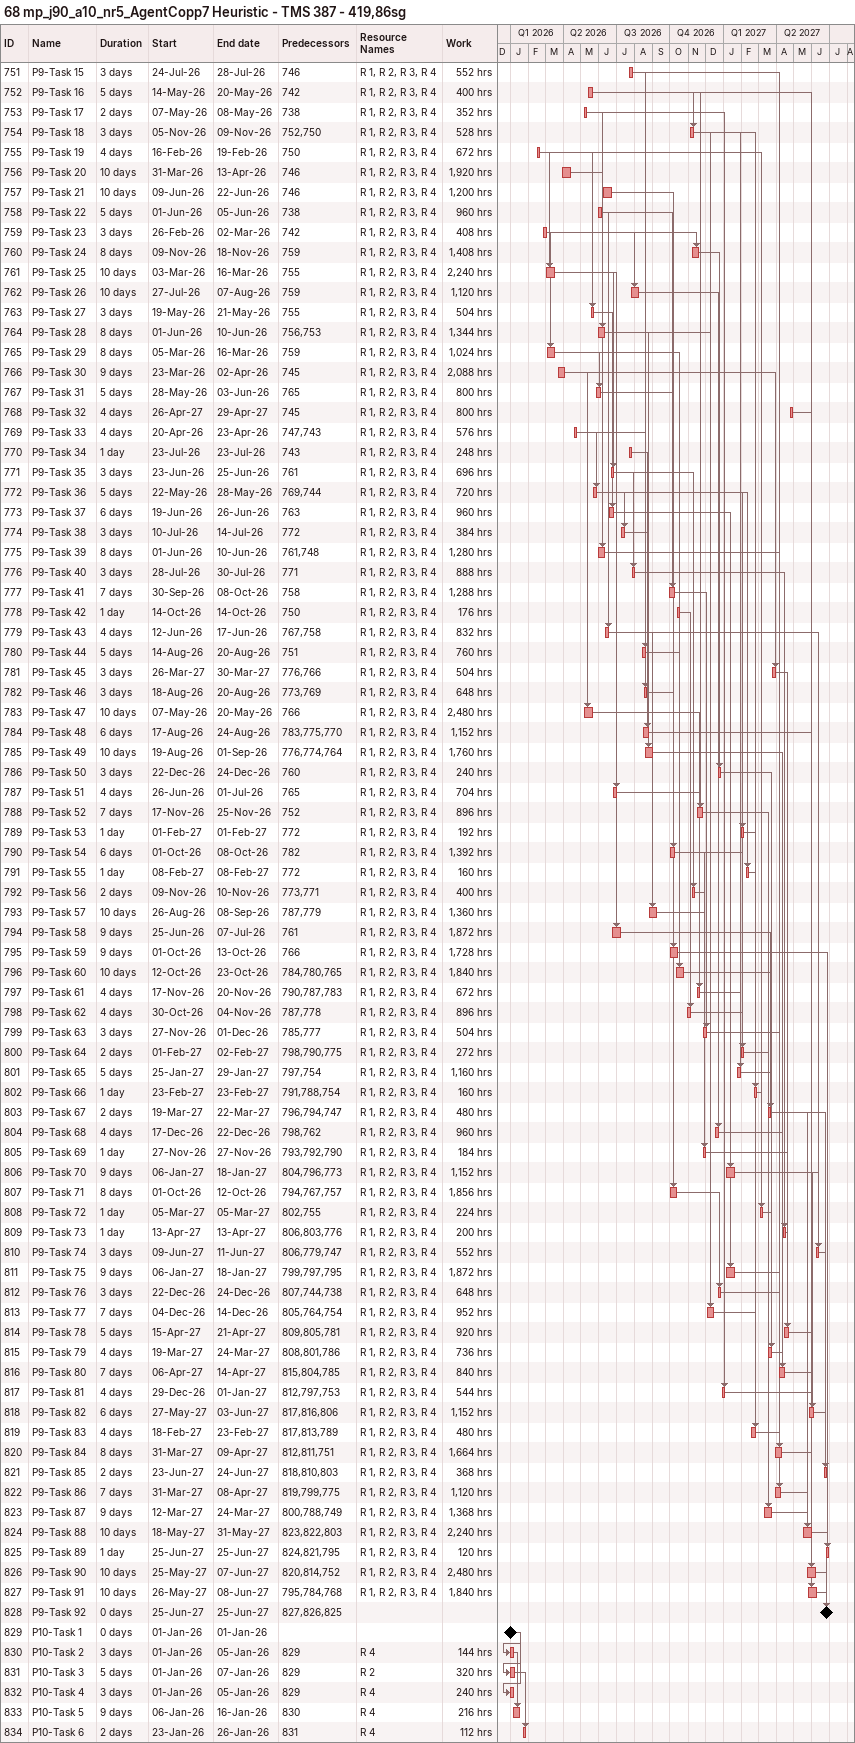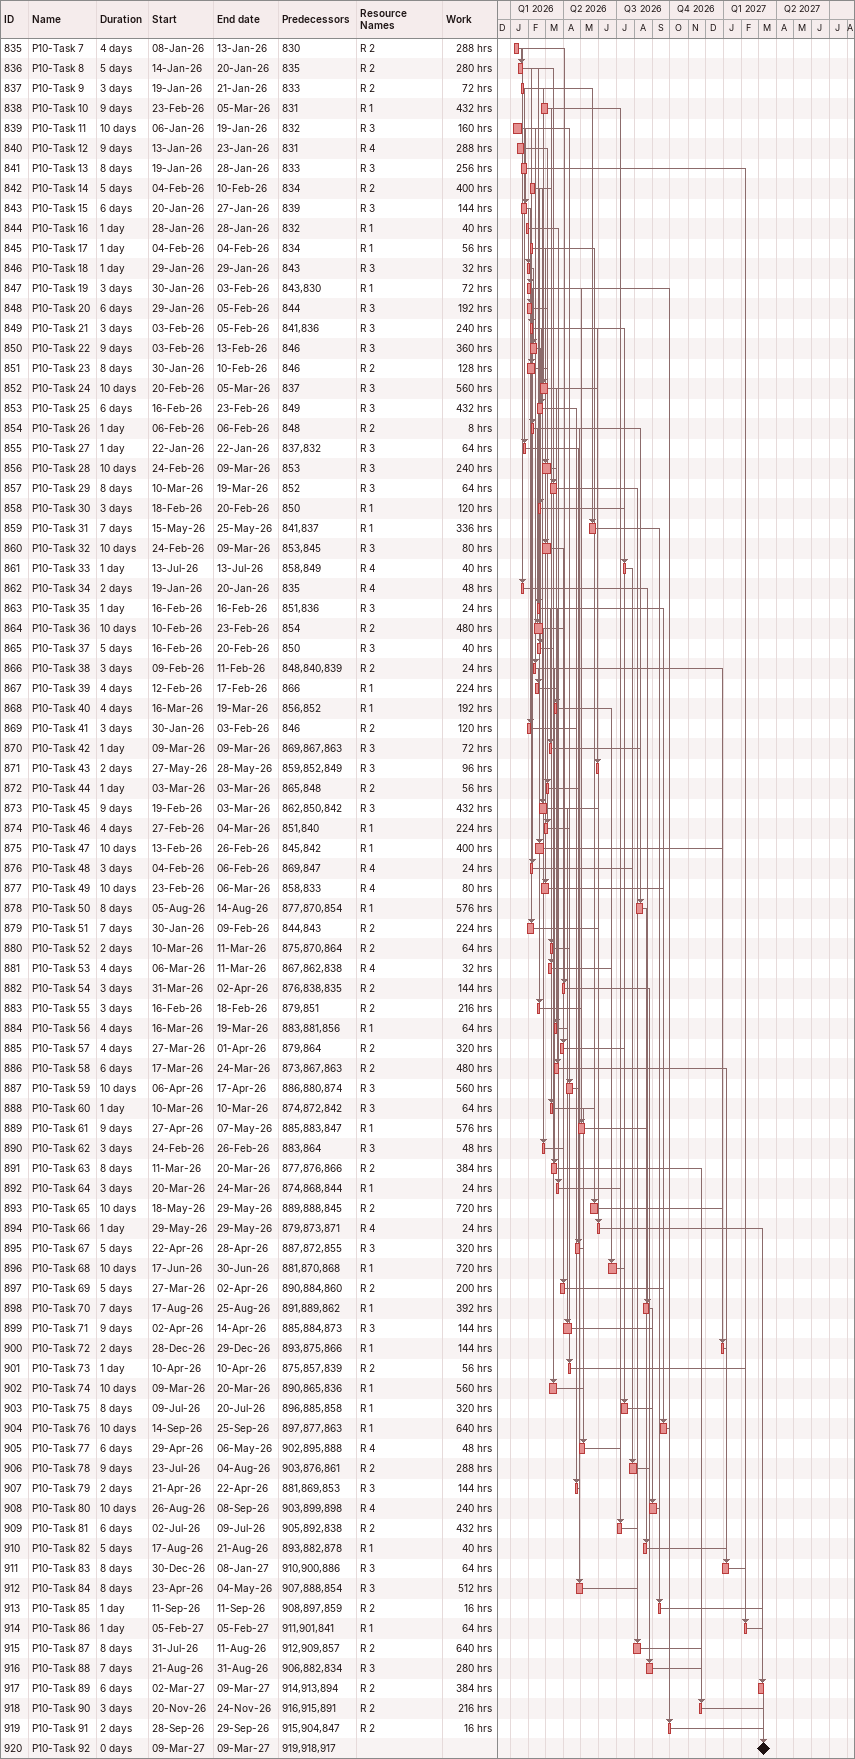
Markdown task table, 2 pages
68 mp_j90_a10_nr5_AgentCopp7 Heuristic - TMS 387 - 419,86sg

| ID | Task | Duration | Start | Finish | Predecessors | Resources | Work (h) |
|---|---|---|---|---|---|---|---|
| 751 | P9-Task 15 | 3d | 2026-07-24 | 2026-07-28 | 746 | R 1, R 2, R 3, R 4 | 552 |
| 752 | P9-Task 16 | 5d | 2026-05-14 | 2026-05-20 | 742 | R 1, R 2, R 3, R 4 | 400 |
| 753 | P9-Task 17 | 2d | 2026-05-07 | 2026-05-08 | 738 | R 1, R 2, R 3, R 4 | 352 |
| 754 | P9-Task 18 | 3d | 2026-11-05 | 2026-11-09 | 752, 750 | R 1, R 2, R 3, R 4 | 528 |
| 755 | P9-Task 19 | 4d | 2026-02-16 | 2026-02-19 | 750 | R 1, R 2, R 3, R 4 | 672 |
| 756 | P9-Task 20 | 10d | 2026-03-31 | 2026-04-13 | 746 | R 1, R 2, R 3, R 4 | 1920 |
| 757 | P9-Task 21 | 10d | 2026-06-09 | 2026-06-22 | 746 | R 1, R 2, R 3, R 4 | 1200 |
| 758 | P9-Task 22 | 5d | 2026-06-01 | 2026-06-05 | 738 | R 1, R 2, R 3, R 4 | 960 |
| 759 | P9-Task 23 | 3d | 2026-02-26 | 2026-03-02 | 742 | R 1, R 2, R 3, R 4 | 408 |
| 760 | P9-Task 24 | 8d | 2026-11-09 | 2026-11-18 | 759 | R 1, R 2, R 3, R 4 | 1408 |
| 761 | P9-Task 25 | 10d | 2026-03-03 | 2026-03-16 | 755 | R 1, R 2, R 3, R 4 | 2240 |
| 762 | P9-Task 26 | 10d | 2026-07-27 | 2026-08-07 | 759 | R 1, R 2, R 3, R 4 | 1120 |
| 763 | P9-Task 27 | 3d | 2026-05-19 | 2026-05-21 | 755 | R 1, R 2, R 3, R 4 | 504 |
| 764 | P9-Task 28 | 8d | 2026-06-01 | 2026-06-10 | 756, 753 | R 1, R 2, R 3, R 4 | 1344 |
| 765 | P9-Task 29 | 8d | 2026-03-05 | 2026-03-16 | 759 | R 1, R 2, R 3, R 4 | 1024 |
| 766 | P9-Task 30 | 9d | 2026-03-23 | 2026-04-02 | 745 | R 1, R 2, R 3, R 4 | 2088 |
| 767 | P9-Task 31 | 5d | 2026-05-28 | 2026-06-03 | 765 | R 1, R 2, R 3, R 4 | 800 |
| 768 | P9-Task 32 | 4d | 2027-04-26 | 2027-04-29 | 745 | R 1, R 2, R 3, R 4 | 800 |
| 769 | P9-Task 33 | 4d | 2026-04-20 | 2026-04-23 | 747, 743 | R 1, R 2, R 3, R 4 | 576 |
| 770 | P9-Task 34 | 1d | 2026-07-23 | 2026-07-23 | 743 | R 1, R 2, R 3, R 4 | 248 |
| 771 | P9-Task 35 | 3d | 2026-06-23 | 2026-06-25 | 761 | R 1, R 2, R 3, R 4 | 696 |
| 772 | P9-Task 36 | 5d | 2026-05-22 | 2026-05-28 | 769, 744 | R 1, R 2, R 3, R 4 | 720 |
| 773 | P9-Task 37 | 6d | 2026-06-19 | 2026-06-26 | 763 | R 1, R 2, R 3, R 4 | 960 |
| 774 | P9-Task 38 | 3d | 2026-07-10 | 2026-07-14 | 772 | R 1, R 2, R 3, R 4 | 384 |
| 775 | P9-Task 39 | 8d | 2026-06-01 | 2026-06-10 | 761, 748 | R 1, R 2, R 3, R 4 | 1280 |
| 776 | P9-Task 40 | 3d | 2026-07-28 | 2026-07-30 | 771 | R 1, R 2, R 3, R 4 | 888 |
| 777 | P9-Task 41 | 7d | 2026-09-30 | 2026-10-08 | 758 | R 1, R 2, R 3, R 4 | 1288 |
| 778 | P9-Task 42 | 1d | 2026-10-14 | 2026-10-14 | 750 | R 1, R 2, R 3, R 4 | 176 |
| 779 | P9-Task 43 | 4d | 2026-06-12 | 2026-06-17 | 767, 758 | R 1, R 2, R 3, R 4 | 832 |
| 780 | P9-Task 44 | 5d | 2026-08-14 | 2026-08-20 | 751 | R 1, R 2, R 3, R 4 | 760 |
| 781 | P9-Task 45 | 3d | 2027-03-26 | 2027-03-30 | 776, 766 | R 1, R 2, R 3, R 4 | 504 |
| 782 | P9-Task 46 | 3d | 2026-08-18 | 2026-08-20 | 773, 769 | R 1, R 2, R 3, R 4 | 648 |
| 783 | P9-Task 47 | 10d | 2026-05-07 | 2026-05-20 | 766 | R 1, R 2, R 3, R 4 | 2480 |
| 784 | P9-Task 48 | 6d | 2026-08-17 | 2026-08-24 | 783, 775, 770 | R 1, R 2, R 3, R 4 | 1152 |
| 785 | P9-Task 49 | 10d | 2026-08-19 | 2026-09-01 | 776, 774, 764 | R 1, R 2, R 3, R 4 | 1760 |
| 786 | P9-Task 50 | 3d | 2026-12-22 | 2026-12-24 | 760 | R 1, R 2, R 3, R 4 | 240 |
| 787 | P9-Task 51 | 4d | 2026-06-26 | 2026-07-01 | 765 | R 1, R 2, R 3, R 4 | 704 |
| 788 | P9-Task 52 | 7d | 2026-11-17 | 2026-11-25 | 752 | R 1, R 2, R 3, R 4 | 896 |
| 789 | P9-Task 53 | 1d | 2027-02-01 | 2027-02-01 | 772 | R 1, R 2, R 3, R 4 | 192 |
| 790 | P9-Task 54 | 6d | 2026-10-01 | 2026-10-08 | 782 | R 1, R 2, R 3, R 4 | 1392 |
| 791 | P9-Task 55 | 1d | 2027-02-08 | 2027-02-08 | 772 | R 1, R 2, R 3, R 4 | 160 |
| 792 | P9-Task 56 | 2d | 2026-11-09 | 2026-11-10 | 773, 771 | R 1, R 2, R 3, R 4 | 400 |
| 793 | P9-Task 57 | 10d | 2026-08-26 | 2026-09-08 | 787, 779 | R 1, R 2, R 3, R 4 | 1360 |
| 794 | P9-Task 58 | 9d | 2026-06-25 | 2026-07-07 | 761 | R 1, R 2, R 3, R 4 | 1872 |
| 795 | P9-Task 59 | 9d | 2026-10-01 | 2026-10-13 | 766 | R 1, R 2, R 3, R 4 | 1728 |
| 796 | P9-Task 60 | 10d | 2026-10-12 | 2026-10-23 | 784, 780, 765 | R 1, R 2, R 3, R 4 | 1840 |
| 797 | P9-Task 61 | 4d | 2026-11-17 | 2026-11-20 | 790, 787, 783 | R 1, R 2, R 3, R 4 | 672 |
| 798 | P9-Task 62 | 4d | 2026-10-30 | 2026-11-04 | 787, 778 | R 1, R 2, R 3, R 4 | 896 |
| 799 | P9-Task 63 | 3d | 2026-11-27 | 2026-12-01 | 785, 777 | R 1, R 2, R 3, R 4 | 504 |
| 800 | P9-Task 64 | 2d | 2027-02-01 | 2027-02-02 | 798, 790, 775 | R 1, R 2, R 3, R 4 | 272 |
| 801 | P9-Task 65 | 5d | 2027-01-25 | 2027-01-29 | 797, 754 | R 1, R 2, R 3, R 4 | 1160 |
| 802 | P9-Task 66 | 1d | 2027-02-23 | 2027-02-23 | 791, 788, 754 | R 1, R 2, R 3, R 4 | 160 |
| 803 | P9-Task 67 | 2d | 2027-03-19 | 2027-03-22 | 796, 794, 747 | R 1, R 2, R 3, R 4 | 480 |
| 804 | P9-Task 68 | 4d | 2026-12-17 | 2026-12-22 | 798, 762 | R 1, R 2, R 3, R 4 | 960 |
| 805 | P9-Task 69 | 1d | 2026-11-27 | 2026-11-27 | 793, 792, 790 | R 1, R 2, R 3, R 4 | 184 |
| 806 | P9-Task 70 | 9d | 2027-01-06 | 2027-01-18 | 804, 796, 773 | R 1, R 2, R 3, R 4 | 1152 |
| 807 | P9-Task 71 | 8d | 2026-10-01 | 2026-10-12 | 794, 767, 757 | R 1, R 2, R 3, R 4 | 1856 |
| 808 | P9-Task 72 | 1d | 2027-03-05 | 2027-03-05 | 802, 755 | R 1, R 2, R 3, R 4 | 224 |
| 809 | P9-Task 73 | 1d | 2027-04-13 | 2027-04-13 | 806, 803, 776 | R 1, R 2, R 3, R 4 | 200 |
| 810 | P9-Task 74 | 3d | 2027-06-09 | 2027-06-11 | 806, 779, 747 | R 1, R 2, R 3, R 4 | 552 |
| 811 | P9-Task 75 | 9d | 2027-01-06 | 2027-01-18 | 799, 797, 795 | R 1, R 2, R 3, R 4 | 1872 |
| 812 | P9-Task 76 | 3d | 2026-12-22 | 2026-12-24 | 807, 744, 738 | R 1, R 2, R 3, R 4 | 648 |
| 813 | P9-Task 77 | 7d | 2026-12-04 | 2026-12-14 | 805, 764, 754 | R 1, R 2, R 3, R 4 | 952 |
| 814 | P9-Task 78 | 5d | 2027-04-15 | 2027-04-21 | 809, 805, 781 | R 1, R 2, R 3, R 4 | 920 |
| 815 | P9-Task 79 | 4d | 2027-03-19 | 2027-03-24 | 808, 801, 786 | R 1, R 2, R 3, R 4 | 736 |
| 816 | P9-Task 80 | 7d | 2027-04-06 | 2027-04-14 | 815, 804, 785 | R 1, R 2, R 3, R 4 | 840 |
| 817 | P9-Task 81 | 4d | 2026-12-29 | 2027-01-01 | 812, 797, 753 | R 1, R 2, R 3, R 4 | 544 |
| 818 | P9-Task 82 | 6d | 2027-05-27 | 2027-06-03 | 817, 816, 806 | R 1, R 2, R 3, R 4 | 1152 |
| 819 | P9-Task 83 | 4d | 2027-02-18 | 2027-02-23 | 817, 813, 789 | R 1, R 2, R 3, R 4 | 480 |
| 820 | P9-Task 84 | 8d | 2027-03-31 | 2027-04-09 | 812, 811, 751 | R 1, R 2, R 3, R 4 | 1664 |
| 821 | P9-Task 85 | 2d | 2027-06-23 | 2027-06-24 | 818, 810, 803 | R 1, R 2, R 3, R 4 | 368 |
| 822 | P9-Task 86 | 7d | 2027-03-31 | 2027-04-08 | 819, 799, 775 | R 1, R 2, R 3, R 4 | 1120 |
| 823 | P9-Task 87 | 9d | 2027-03-12 | 2027-03-24 | 800, 788, 749 | R 1, R 2, R 3, R 4 | 1368 |
| 824 | P9-Task 88 | 10d | 2027-05-18 | 2027-05-31 | 823, 822, 803 | R 1, R 2, R 3, R 4 | 2240 |
| 825 | P9-Task 89 | 1d | 2027-06-25 | 2027-06-25 | 824, 821, 795 | R 1, R 2, R 3, R 4 | 120 |
| 826 | P9-Task 90 | 10d | 2027-05-25 | 2027-06-07 | 820, 814, 752 | R 1, R 2, R 3, R 4 | 2480 |
| 827 | P9-Task 91 | 10d | 2027-05-26 | 2027-06-08 | 795, 784, 768 | R 1, R 2, R 3, R 4 | 1840 |
| 828 | P9-Task 92 | 0d | 2027-06-25 | 2027-06-25 | 827, 826, 825 |  |  |
| 829 | P10-Task 1 | 0d | 2026-01-01 | 2026-01-01 |  |  |  |
| 830 | P10-Task 2 | 3d | 2026-01-01 | 2026-01-05 | 829 | R 4 | 144 |
| 831 | P10-Task 3 | 5d | 2026-01-01 | 2026-01-07 | 829 | R 2 | 320 |
| 832 | P10-Task 4 | 3d | 2026-01-01 | 2026-01-05 | 829 | R 4 | 240 |
| 833 | P10-Task 5 | 9d | 2026-01-06 | 2026-01-16 | 830 | R 4 | 216 |
| 834 | P10-Task 6 | 2d | 2026-01-23 | 2026-01-26 | 831 | R 4 | 112 |
| 835 | P10-Task 7 | 4d | 2026-01-08 | 2026-01-13 | 830 | R 2 | 288 |
| 836 | P10-Task 8 | 5d | 2026-01-14 | 2026-01-20 | 835 | R 2 | 280 |
| 837 | P10-Task 9 | 3d | 2026-01-19 | 2026-01-21 | 833 | R 2 | 72 |
| 838 | P10-Task 10 | 9d | 2026-02-23 | 2026-03-05 | 831 | R 1 | 432 |
| 839 | P10-Task 11 | 10d | 2026-01-06 | 2026-01-19 | 832 | R 3 | 160 |
| 840 | P10-Task 12 | 9d | 2026-01-13 | 2026-01-23 | 831 | R 4 | 288 |
| 841 | P10-Task 13 | 8d | 2026-01-19 | 2026-01-28 | 833 | R 3 | 256 |
| 842 | P10-Task 14 | 5d | 2026-02-04 | 2026-02-10 | 834 | R 2 | 400 |
| 843 | P10-Task 15 | 6d | 2026-01-20 | 2026-01-27 | 839 | R 3 | 144 |
| 844 | P10-Task 16 | 1d | 2026-01-28 | 2026-01-28 | 832 | R 1 | 40 |
| 845 | P10-Task 17 | 1d | 2026-02-04 | 2026-02-04 | 834 | R 1 | 56 |
| 846 | P10-Task 18 | 1d | 2026-01-29 | 2026-01-29 | 843 | R 3 | 32 |
| 847 | P10-Task 19 | 3d | 2026-01-30 | 2026-02-03 | 843, 830 | R 1 | 72 |
| 848 | P10-Task 20 | 6d | 2026-01-29 | 2026-02-05 | 844 | R 3 | 192 |
| 849 | P10-Task 21 | 3d | 2026-02-03 | 2026-02-05 | 841, 836 | R 3 | 240 |
| 850 | P10-Task 22 | 9d | 2026-02-03 | 2026-02-13 | 846 | R 3 | 360 |
| 851 | P10-Task 23 | 8d | 2026-01-30 | 2026-02-10 | 846 | R 2 | 128 |
| 852 | P10-Task 24 | 10d | 2026-02-20 | 2026-03-05 | 837 | R 3 | 560 |
| 853 | P10-Task 25 | 6d | 2026-02-16 | 2026-02-23 | 849 | R 3 | 432 |
| 854 | P10-Task 26 | 1d | 2026-02-06 | 2026-02-06 | 848 | R 2 | 8 |
| 855 | P10-Task 27 | 1d | 2026-01-22 | 2026-01-22 | 837, 832 | R 3 | 64 |
| 856 | P10-Task 28 | 10d | 2026-02-24 | 2026-03-09 | 853 | R 3 | 240 |
| 857 | P10-Task 29 | 8d | 2026-03-10 | 2026-03-19 | 852 | R 3 | 64 |
| 858 | P10-Task 30 | 3d | 2026-02-18 | 2026-02-20 | 850 | R 1 | 120 |
| 859 | P10-Task 31 | 7d | 2026-05-15 | 2026-05-25 | 841, 837 | R 1 | 336 |
| 860 | P10-Task 32 | 10d | 2026-02-24 | 2026-03-09 | 853, 845 | R 3 | 80 |
| 861 | P10-Task 33 | 1d | 2026-07-13 | 2026-07-13 | 858, 849 | R 4 | 40 |
| 862 | P10-Task 34 | 2d | 2026-01-19 | 2026-01-20 | 835 | R 4 | 48 |
| 863 | P10-Task 35 | 1d | 2026-02-16 | 2026-02-16 | 851, 836 | R 3 | 24 |
| 864 | P10-Task 36 | 10d | 2026-02-10 | 2026-02-23 | 854 | R 2 | 480 |
| 865 | P10-Task 37 | 5d | 2026-02-16 | 2026-02-20 | 850 | R 3 | 40 |
| 866 | P10-Task 38 | 3d | 2026-02-09 | 2026-02-11 | 848, 840, 839 | R 2 | 24 |
| 867 | P10-Task 39 | 4d | 2026-02-12 | 2026-02-17 | 866 | R 1 | 224 |
| 868 | P10-Task 40 | 4d | 2026-03-16 | 2026-03-19 | 856, 852 | R 1 | 192 |
| 869 | P10-Task 41 | 3d | 2026-01-30 | 2026-02-03 | 846 | R 2 | 120 |
| 870 | P10-Task 42 | 1d | 2026-03-09 | 2026-03-09 | 869, 867, 863 | R 3 | 72 |
| 871 | P10-Task 43 | 2d | 2026-05-27 | 2026-05-28 | 859, 852, 849 | R 3 | 96 |
| 872 | P10-Task 44 | 1d | 2026-03-03 | 2026-03-03 | 865, 848 | R 2 | 56 |
| 873 | P10-Task 45 | 9d | 2026-02-19 | 2026-03-03 | 862, 850, 842 | R 3 | 432 |
| 874 | P10-Task 46 | 4d | 2026-02-27 | 2026-03-04 | 851, 840 | R 1 | 224 |
| 875 | P10-Task 47 | 10d | 2026-02-13 | 2026-02-26 | 845, 842 | R 1 | 400 |
| 876 | P10-Task 48 | 3d | 2026-02-04 | 2026-02-06 | 869, 847 | R 4 | 24 |
| 877 | P10-Task 49 | 10d | 2026-02-23 | 2026-03-06 | 858, 833 | R 4 | 80 |
| 878 | P10-Task 50 | 8d | 2026-08-05 | 2026-08-14 | 877, 870, 854 | R 1 | 576 |
| 879 | P10-Task 51 | 7d | 2026-01-30 | 2026-02-09 | 844, 843 | R 2 | 224 |
| 880 | P10-Task 52 | 2d | 2026-03-10 | 2026-03-11 | 875, 870, 864 | R 2 | 64 |
| 881 | P10-Task 53 | 4d | 2026-03-06 | 2026-03-11 | 867, 862, 838 | R 4 | 32 |
| 882 | P10-Task 54 | 3d | 2026-03-31 | 2026-04-02 | 876, 838, 835 | R 2 | 144 |
| 883 | P10-Task 55 | 3d | 2026-02-16 | 2026-02-18 | 879, 851 | R 2 | 216 |
| 884 | P10-Task 56 | 4d | 2026-03-16 | 2026-03-19 | 883, 881, 856 | R 1 | 64 |
| 885 | P10-Task 57 | 4d | 2026-03-27 | 2026-04-01 | 879, 864 | R 2 | 320 |
| 886 | P10-Task 58 | 6d | 2026-03-17 | 2026-03-24 | 873, 867, 863 | R 2 | 480 |
| 887 | P10-Task 59 | 10d | 2026-04-06 | 2026-04-17 | 886, 880, 874 | R 3 | 560 |
| 888 | P10-Task 60 | 1d | 2026-03-10 | 2026-03-10 | 874, 872, 842 | R 3 | 64 |
| 889 | P10-Task 61 | 9d | 2026-04-27 | 2026-05-07 | 885, 883, 847 | R 1 | 576 |
| 890 | P10-Task 62 | 3d | 2026-02-24 | 2026-02-26 | 883, 864 | R 3 | 48 |
| 891 | P10-Task 63 | 8d | 2026-03-11 | 2026-03-20 | 877, 876, 866 | R 2 | 384 |
| 892 | P10-Task 64 | 3d | 2026-03-20 | 2026-03-24 | 874, 868, 844 | R 1 | 24 |
| 893 | P10-Task 65 | 10d | 2026-05-18 | 2026-05-29 | 889, 888, 845 | R 2 | 720 |
| 894 | P10-Task 66 | 1d | 2026-05-29 | 2026-05-29 | 879, 873, 871 | R 4 | 24 |
| 895 | P10-Task 67 | 5d | 2026-04-22 | 2026-04-28 | 887, 872, 855 | R 3 | 320 |
| 896 | P10-Task 68 | 10d | 2026-06-17 | 2026-06-30 | 881, 870, 868 | R 1 | 720 |
| 897 | P10-Task 69 | 5d | 2026-03-27 | 2026-04-02 | 890, 884, 860 | R 2 | 200 |
| 898 | P10-Task 70 | 7d | 2026-08-17 | 2026-08-25 | 891, 889, 862 | R 1 | 392 |
| 899 | P10-Task 71 | 9d | 2026-04-02 | 2026-04-14 | 885, 884, 873 | R 3 | 144 |
| 900 | P10-Task 72 | 2d | 2026-12-28 | 2026-12-29 | 893, 875, 866 | R 1 | 144 |
| 901 | P10-Task 73 | 1d | 2026-04-10 | 2026-04-10 | 875, 857, 839 | R 2 | 56 |
| 902 | P10-Task 74 | 10d | 2026-03-09 | 2026-03-20 | 890, 865, 836 | R 1 | 560 |
| 903 | P10-Task 75 | 8d | 2026-07-09 | 2026-07-20 | 896, 885, 858 | R 1 | 320 |
| 904 | P10-Task 76 | 10d | 2026-09-14 | 2026-09-25 | 897, 877, 863 | R 1 | 640 |
| 905 | P10-Task 77 | 6d | 2026-04-29 | 2026-05-06 | 902, 895, 888 | R 4 | 48 |
| 906 | P10-Task 78 | 9d | 2026-07-23 | 2026-08-04 | 903, 876, 861 | R 2 | 288 |
| 907 | P10-Task 79 | 2d | 2026-04-21 | 2026-04-22 | 881, 869, 853 | R 3 | 144 |
| 908 | P10-Task 80 | 10d | 2026-08-26 | 2026-09-08 | 903, 899, 898 | R 4 | 240 |
| 909 | P10-Task 81 | 6d | 2026-07-02 | 2026-07-09 | 905, 892, 838 | R 2 | 432 |
| 910 | P10-Task 82 | 5d | 2026-08-17 | 2026-08-21 | 893, 882, 878 | R 1 | 40 |
| 911 | P10-Task 83 | 8d | 2026-12-30 | 2027-01-08 | 910, 900, 886 | R 3 | 64 |
| 912 | P10-Task 84 | 8d | 2026-04-23 | 2026-05-04 | 907, 888, 854 | R 3 | 512 |
| 913 | P10-Task 85 | 1d | 2026-09-11 | 2026-09-11 | 908, 897, 859 | R 2 | 16 |
| 914 | P10-Task 86 | 1d | 2027-02-05 | 2027-02-05 | 911, 901, 841 | R 1 | 64 |
| 915 | P10-Task 87 | 8d | 2026-07-31 | 2026-08-11 | 912, 909, 857 | R 2 | 640 |
| 916 | P10-Task 88 | 7d | 2026-08-21 | 2026-08-31 | 906, 882, 834 | R 3 | 280 |
| 917 | P10-Task 89 | 6d | 2027-03-02 | 2027-03-09 | 914, 913, 894 | R 2 | 384 |
| 918 | P10-Task 90 | 3d | 2026-11-20 | 2026-11-24 | 916, 915, 891 | R 2 | 216 |
| 919 | P10-Task 91 | 2d | 2026-09-28 | 2026-09-29 | 915, 904, 847 | R 2 | 16 |
| 920 | P10-Task 92 | 0d | 2027-03-09 | 2027-03-09 | 919, 918, 917 |  |  |
